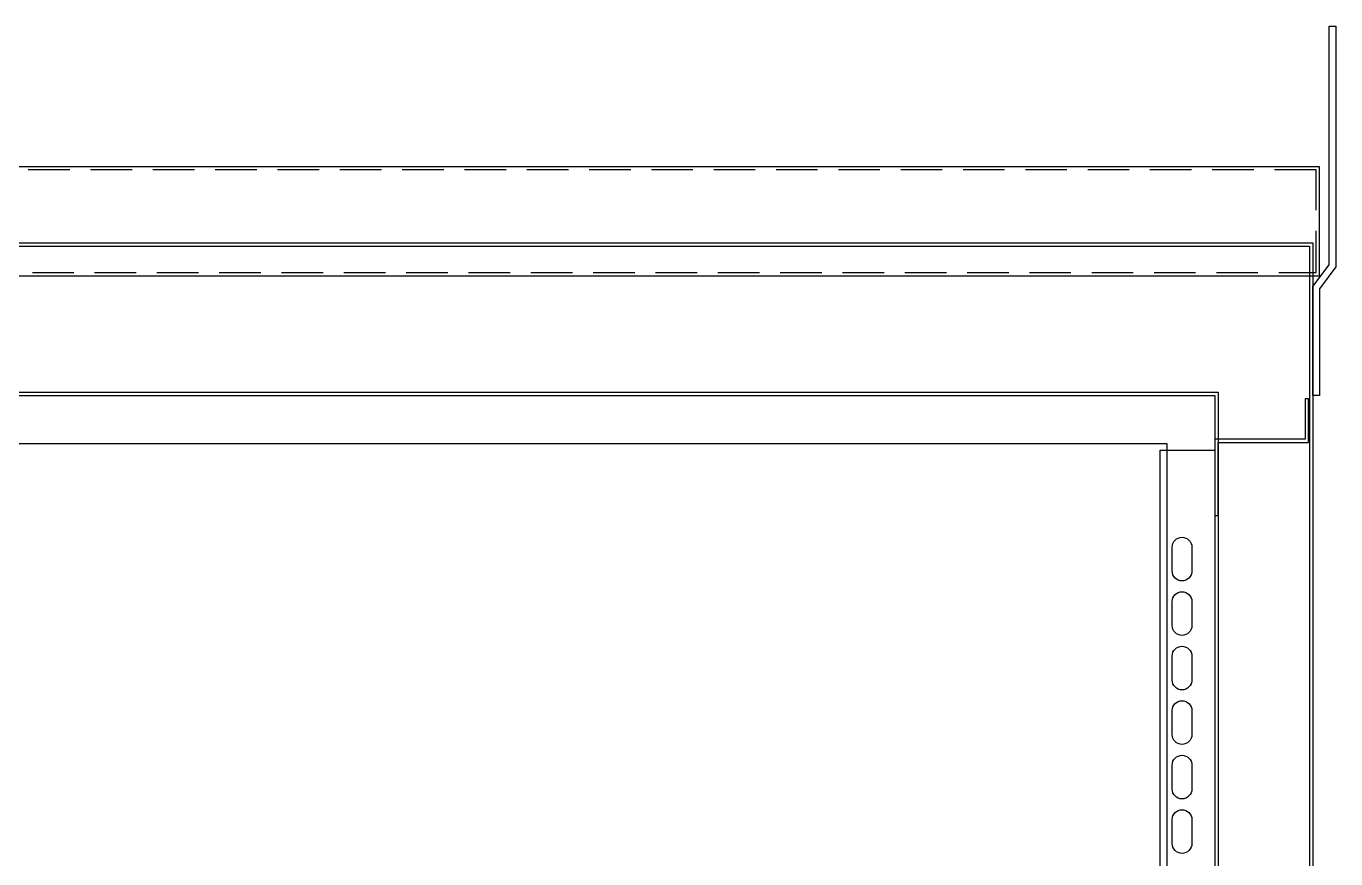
# Model space of a CAD drawing. Header units: millimetres. Extents: x -28296 to 1159, y -35880 to -26991.
# Drawn here: x -23644 to -23044, y -32658 to -32276 of the extents above; entities that cross this region are included whole.
import ezdxf

# ---------------------------------------------------------------- set-up
doc = ezdxf.new("R2010")
doc.units = ezdxf.units.MM
doc.header["$LTSCALE"] = 3
doc.linetypes.add('HIDDEN', pattern=[9.525, 6.35, -3.175])
doc.layers.add('@.DM. NÉT CHÍNH', color=7, linetype='Continuous')
doc.layers.add('@.VISIBLE', color=7, linetype='Continuous')

# ---------------------------------------------------------------- blocks, each defined once
blk = doc.blocks.new('A$C14ae59f4')
blk.add_lwpolyline([(31.8, 200), (31.8, 89.58), (39.3, 79.58), (39.3, 30.53), (42.3, 30.53), (42.3, 80.58), (34.8, 90.58), (34.8, 200)], close=True)
blk = doc.blocks.new('Oval-L')
at = {"layer": '@.VISIBLE', "color": 6}
blk.add_lwpolyline([(-5.5, -4.5), (5.5, -4.5, 0.414214), (10, 0), (10, 0, 0.414214), (5.5, 4.5), (-5.5, 4.5, 0.414214), (-10, 0), (-10, 0, 0.414214)], format="xyb", close=True, dxfattribs=at)

msp = doc.modelspace()

# ---------------------------------------------------------------- linework, layer by layer
at = {"layer": '@.DM. NÉT CHÍNH', "color": 1}
for points in [[(-23957.09, -32390.19), (-23051.09, -32390.19), (-23051.09, -32340.19), (-23957.09, -32340.19)], [(-23056.09, -32466.74), (-23056.09, -32446.74), (-23057.59, -32446.74), (-23057.59, -32465.24), (-23099.09, -32465.24), (-23099.09, -32500.24), (-23097.59, -32500.24), (-23097.59, -32466.74)]]:
    msp.add_lwpolyline(points, close=True, dxfattribs=at)
at = {"layer": '@.DM. NÉT CHÍNH', "color": 1, "linetype": 'HIDDEN'}
msp.add_lwpolyline([(-23955.59, -32388.69), (-23052.59, -32388.69), (-23052.59, -32341.69), (-23955.59, -32341.69)], close=True, dxfattribs=at)
at = {"layer": '@.DM. NÉT CHÍNH'}
for points in [[(-23954.09, -32375.19), (-23054.09, -32375.19), (-23054.09, -33840.19), (-23954.09, -33840.19)], [(-23952.59, -32376.69), (-23055.59, -32376.69), (-23055.59, -33838.69), (-23952.59, -33838.69)], [(-23910.59, -32443.69), (-23097.59, -32443.69), (-23097.59, -33796.69), (-23910.59, -33796.69)], [(-23909.09, -32445.19), (-23099.09, -32445.19), (-23099.09, -33795.19), (-23909.09, -33795.19)]]:
    msp.add_lwpolyline(points, close=True, dxfattribs=at)
at = {"layer": '@.DM. NÉT CHÍNH', "color": 6}
msp.add_lwpolyline([(-23887.09, -32467.19), (-23121.09, -32467.19), (-23121.09, -33773.19), (-23887.09, -33773.19)], close=True, dxfattribs=at)
at = {"layer": '@.DM. NÉT CHÍNH', "color": 151}
msp.add_lwpolyline([(-23124.09, -32470.24), (-23099.09, -32470.24), (-23099.09, -33808.69), (-23124.09, -33808.69)], close=True, dxfattribs=at)

# ---------------------------------------------------------------- block references
at = {"layer": '@.DM. NÉT CHÍNH', "xscale": -1}
msp.add_blockref('A$C14ae59f4', (-23011.79, -32475.73), dxfattribs=at)
at = {"layer": '@.VISIBLE', "xscale": -1, "rotation": 90}
for p in [(-23114.09, -32520.19), (-23114.09, -32545.19), (-23114.09, -32570.19), (-23114.09, -32595.19), (-23114.09, -32620.19), (-23114.09, -32645.19)]:
    msp.add_blockref('Oval-L', p, dxfattribs=at)

doc.saveas('drawing.dxf')
